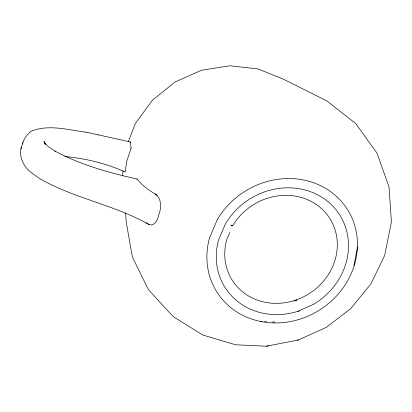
<?xml version="1.0" encoding="UTF-8"?>
<svg xmlns="http://www.w3.org/2000/svg" width="412" height="412" viewBox="0 0 412 412"><rect width="100%" height="100%" fill="white"/><g stroke="black" fill="none" stroke-linecap="round" stroke-linejoin="round"><path stroke-width="0.62" d="M21.383 147.213C18.576 156.472 23.561 166.561 30.869 172.314L39.181 178.267C73.66 198.455 114.258 204.666 148.959 224.555L150.292 224.859A12.901 8.225 81.3 0 0 153.717 224.097C156.823 222.022 158.012 218.175 158.769 214.709C160.644 210.393 161.061 205.253 159.933 200.644A12.932 9.038 -83 0 0 157.77 196.323L156.601 195.046L151.122 191.436A105.827 25.462 15.7 0 1 138.638 180.811L137.484 179.132C109.129 172.746 80.639 164.949 54.93 151.055L55.666 151.513L48.801 147.012L44.305 142.887L45.747 144.555L43.904 141.373L45.006 143.788M122.57 175.96L123.08 170.856M64.947 156.442C85.629 158.553 106.245 163.343 125.176 172.062L126.602 161.695L131.073 148.325L130.388 141.97L98.427 134.873M353.934 265.601L357.544 246.834M22.454 144.015C23.767 138.998 26.868 134.58 30.921 131.387C48.317 123.981 68.181 129.914 86.082 132.195L86.226 132.226M20.821 148.974L23 142.305M128.328 141.728L135.373 123.497L152.368 100.26L174.92 82.076L201.37 70.292L229.814 65.786L257.85 68.881L283.451 79.181L326.809 100.909L355.762 123.6L376.99 153.156L389.016 186.914L391.4 221.975L384.643 255.533L371.052 283.688L350.622 308.763L326.211 327.406L298.278 340.003L297.124 340.23M229.808 232.461L226.78 239.496A57.737 52.463 -32.2 0 0 290.29 301.661A57.737 52.463 -32.2 0 0 327.494 215.121A57.737 52.463 -32.2 0 0 232.641 225.858L230.802 225.349L230.936 225.045L232.641 225.858M129.924 142.464L130.388 141.97M131.114 148.083L131.073 148.325M156.601 195.046L156.859 195.278M298.061 311.261L313.728 304.205A67.825 61.563 -32.2 0 0 330.058 203.466A67.825 61.563 -32.2 0 0 225.482 223.809L218.612 239.882A67.825 61.563 -32.2 0 0 298.061 311.261L299.215 311.039M136.872 179.158L137.222 179.035M125.495 212.999L126.314 222.578L131.984 254.832L133.035 258.35L147.213 287.262L149.211 290.532L173.231 316.658L202.864 335.028L235.499 344.767L266.399 346.214L268.454 345.812M266.399 346.214L298.278 340.003M260.781 321.375L262.063 321.442M264.633 321.576L266.559 321.674M272.337 321.978L274.907 322.112M86.082 132.195L98.489 134.884M155.02 193.882L156.524 194.593M149.041 224.566L146.1 222.732M294.611 301.399L294.379 300.523L296.707 300.08L296.815 300.981M217.278 219.684L209.487 238.054A77.235 70.112 -32.2 0 0 294.941 320.562A77.235 70.112 -32.2 0 0 344.092 204.671A77.235 70.112 -32.2 0 0 217.278 219.684"/></g></svg>
